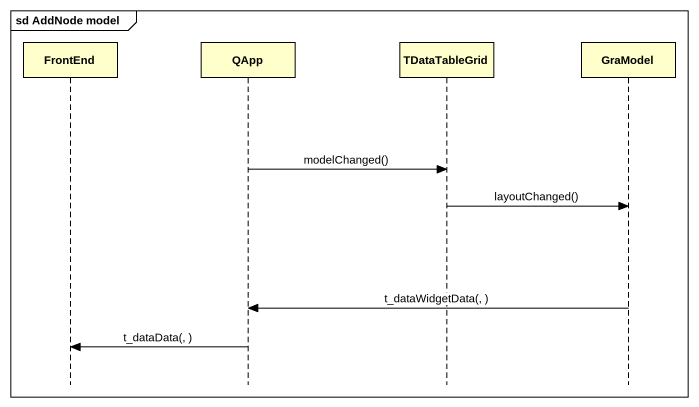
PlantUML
@startuml
mainframe sd AddNode model
hide footbox
participant FrontEnd
participant QApp
participant TDataTableGrid
participant GraModel

QApp -> TDataTableGrid : modelChanged()
TDataTableGrid -> GraModel : layoutChanged()
GraModel -> QApp : t_dataWidgetData(, )
QApp -> FrontEnd : t_dataData(, )
@enduml
